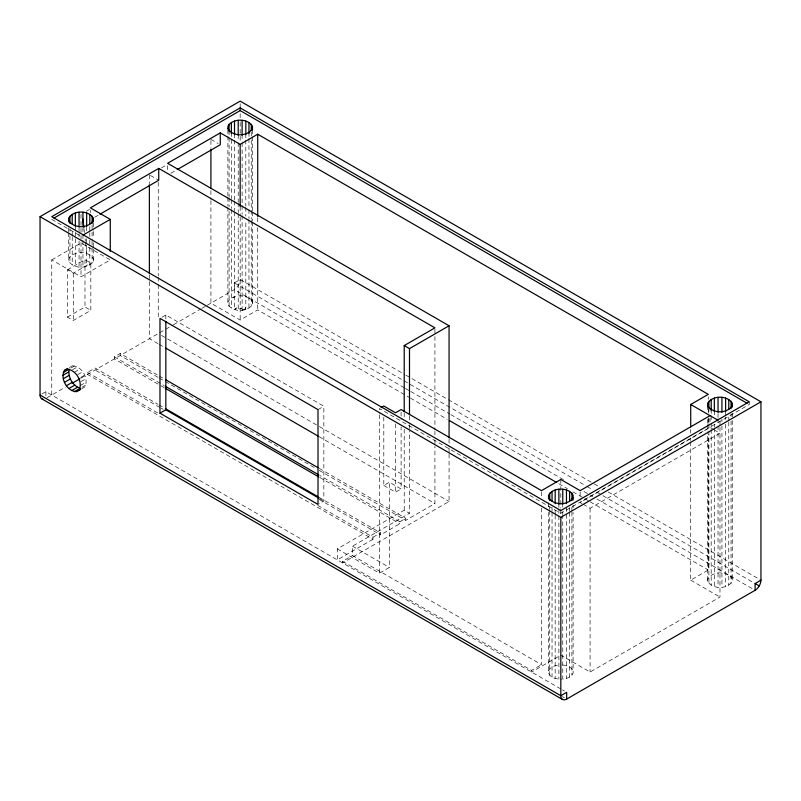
<?xml version="1.0" encoding="UTF-8"?>
<svg xmlns="http://www.w3.org/2000/svg" width="801" height="801" viewBox="0 0 801 801"><rect width="100%" height="100%" fill="white"/><g stroke="black" fill="none" stroke-linecap="round" stroke-linejoin="round"><path stroke-width="0.6" stroke-dasharray="4 3" d="M227.884 207.319L227.884 304.27C232.52 312.51 247.829 312.52 252.445 304.26L252.445 302.017C247.829 293.767 232.51 293.767 227.884 302.007M93.276 261.036L93.286 258.783C88.671 250.523 73.342 250.543 68.706 258.783L68.726 261.036C73.332 269.286 88.671 269.296 93.276 261.036L93.276 248.751M707.704 581.286L707.714 579.043C712.329 570.793 727.648 570.783 732.264 579.043L732.274 581.286C727.638 589.536 712.339 589.536 707.704 581.286L707.704 431.779M81.692 388.835L84.616 387.143C89.422 379.003 81.802 365.707 72.33 365.847L69.397 367.539M548.545 670.938C550.177 666.853 554.893 665.481 558.878 664.97M562.773 514.693L562.773 679.148C566.758 678.617 571.463 677.266 573.105 673.18L573.105 512.46M242.112 215.539L242.112 310.227L244.405 308.415L245.807 309.536L245.827 220.746M70.388 366.978L72.33 365.847M86.348 211.254L89.552 209.401M161.472 167.88L165.777 165.396M94.648 217.271L98.923 214.808M170.833 173.286L176.21 170.182M51.755 259.914L81.011 243.023L110.268 259.914L81.011 276.806L51.755 259.914L51.755 395.033M67.434 269.817L84.986 259.684L90.833 263.058L90.833 310.357L73.281 320.49L67.434 317.116L67.434 269.817L73.281 273.191L90.833 263.058M67.434 317.116L84.986 306.983L90.833 310.357M70.868 368.06L74.773 365.817M161.932 317.256L165.837 315.003L323.854 406.237L323.854 501.036L318.978 503.859M72.611 369.692L77.487 366.878M74.353 372.325L80.2 368.951M42.002 393.912L45.897 391.659L561.361 689.25M404.305 387.774L234.323 289.632L234.323 282.873L240.17 279.499L404.745 374.508M77.787 374.628L82.663 371.814M317.827 505.411L372.986 537.251L372.986 539.283L87.449 374.427L87.449 372.405L95.059 368.009L157.787 404.225M164.115 387.614L114.363 358.888L114.363 356.856L120.21 353.481L158.067 375.339M80.711 377.451L84.616 375.198M46.989 397.787L65.392 387.163M80.961 378.172L173.296 324.866M173.677 324.645L200.751 309.016M201.832 308.385L206.618 305.632M207.249 305.261L234.323 289.632A8.27 4.776 -60 0 0 240.17 279.499M80.981 381.556L85.857 378.733M80.42 385.511L86.278 382.127M81.952 387.273L85.857 385.021M242.112 310.227L243.654 309.336L245.807 309.536L244.555 308.816L245.807 309.536M210.913 200.61L210.913 303.148L240.17 320.04L257.722 309.897L409.351 397.446M318.007 409.621L323.854 406.237M383.809 417.191L383.809 485.436L389.386 482.222L401.101 488.98L401.101 426.943M383.809 485.436L395.524 492.204L401.101 488.98M372.986 539.283L337.291 559.889L337.291 548.865L404.215 510.227L409.491 513.271L409.491 430.948M541.506 508.034L541.506 664.66L352.52 555.544L352.52 546.172L409.491 513.271M372.986 537.251L380.595 532.865L380.595 534.888L399.899 523.744L399.899 521.711L319.869 475.504M399.899 521.711L405.757 518.337L405.757 520.36L434.923 503.529L434.923 446.217M449.071 454.107L449.071 501.456L342.568 562.933L342.568 561.291L352.52 555.544M337.291 548.865L379.434 573.196L389.386 567.448L389.386 482.222M583.118 504.219L590.077 508.245L719.979 433.241L715.013 430.377M342.568 561.291L531.564 670.397L541.506 664.66M690.722 441.862L690.722 580.164L708.274 570.022L708.274 434.222M531.564 670.397L531.564 672.049L560.82 655.158L590.077 672.049L719.979 597.055L719.979 427.313M548.545 512.45L548.545 673.18C550.708 678.137 556.915 679.328 561.801 679.148M562.773 664.96C566.758 665.471 571.473 666.832 573.105 670.928M210.913 139.334L218.192 143.539M714.021 429.797L710.046 427.504L580.144 502.507L582.127 503.649M150.418 175.459L158.738 180.265M405.827 375.138L593.13 483.273M594.212 483.904L598.547 486.407M608.289 492.024L760.95 580.164M234.323 282.873L586.002 485.917M587.083 486.547L592.69 489.781M596.835 492.174L754.011 582.918M405.386 388.395L409.712 390.898M410.803 391.519L449.772 414.027M450.863 414.648L563.463 479.659M584.029 491.534L589.446 494.658M590.527 495.288L592.69 496.54M597.025 499.033L755.103 590.297M410.432 398.067L447.258 419.324M558.818 483.734L567.478 488.74M572.895 491.864L583.729 498.112M584.81 498.743L589.135 501.246M590.227 501.867L708.274 570.022M690.722 580.164L719.979 597.055M51.755 219.364L81.011 236.255M161.492 335.419L318.257 425.932M319.339 426.553L449.071 501.456M158.027 343.669L149.376 338.673L149.376 279.899M159.109 344.29L164.525 347.414M319.188 436.705L434.923 503.529M159.149 375.959L164.555 379.083M319.229 468.385L405.757 518.337M158.067 377.361L120.21 355.504L120.21 353.481M159.149 377.992L314.903 467.914M319.229 470.407L405.757 520.36M114.363 356.856L164.115 385.581M319.869 477.536L399.899 523.744M158.868 404.855L164.275 407.969M318.938 497.271L380.595 532.865M319.529 498.542L323.854 501.036M159.95 407.499L95.059 370.032L95.059 368.009M161.031 408.13L163.194 409.371M318.938 499.293L380.595 534.888M87.449 372.405L157.747 412.986M352.52 546.172L389.386 567.448M562.422 689.871L564.555 691.093M562.352 696.58L564.515 697.831M84.015 228.886L84.405 232.58M85.076 238.738L85.337 241.201M85.467 242.433L86.658 253.516M749.235 401.792L749.235 404.485L560.82 513.271L379.434 408.55L379.434 413.536M732.274 413.086L732.264 419.564M732.274 420.565L732.274 581.286M731.063 413.977L731.063 416.47M731.063 421.156L731.063 583.418M728.78 417.041L728.78 420.775M728.78 422.027L728.78 585.241M725.626 412.125L725.626 415.869M725.626 417.111L725.626 419.604M725.626 424.25L725.626 586.562M721.941 419.053L721.941 421.546M721.931 426.052L721.941 587.253M719.979 421.376L719.979 426.122M718.046 413.596L718.036 417.812M718.046 418.583L718.046 424.81M718.046 426.052L718.036 587.253M714.342 410.873L714.342 417.111M714.342 424.26L714.342 427.073M714.342 427.994L714.342 586.552M711.188 409.561L711.188 414.548M711.198 415.619L711.188 422.017M711.198 423.088L711.188 428.245M711.188 429.496L711.188 585.231M710.046 418.012L710.046 421.576M708.905 407.739L708.905 413.967M708.905 418.673L708.905 422.688M708.905 423.659L708.905 429.887M708.905 431.128L708.905 583.418M708.274 396.845L708.274 399.339M708.274 409.301L708.274 413.036M708.274 418.022L708.274 423.008M707.704 405.616L707.714 412.084M707.704 419.313L707.714 423.298M707.714 424.54L707.714 430.778M690.722 429.406L690.722 433.141M690.722 438.127L690.722 440.62M590.077 508.245L590.077 672.049M580.144 491.824L580.144 500.134M573.105 505.221L573.105 507.714M571.904 507.113L571.904 510.848M571.904 512.099L571.904 675.313M569.621 507.494L569.621 511.228M569.621 512.47L569.621 677.135M566.467 507.423L566.467 678.447M562.773 503.479L562.773 507.213M562.773 511.719L562.773 514.202M560.82 479.479L560.82 508.144M560.82 509.386L560.82 514.372M558.878 503.469L558.878 507.984M558.878 509.226L558.878 514.683M558.878 515.924L558.878 679.148M555.163 510.247L555.163 513.992M555.163 515.233L555.163 678.447M552.039 507.504L552.039 511.238M552.039 512.49L552.029 677.125M549.746 506.823L549.736 509.606M549.746 510.557L549.736 675.313M548.545 502.738L548.545 507.724M541.506 491.874L541.506 496.85M449.071 439.158L449.071 446.628M449.071 447.879L449.071 452.865M434.923 329.101L434.923 335.329M434.923 336.57L434.923 430.017M434.923 431.258L434.923 435.003M434.923 439.979L434.923 444.966M409.491 415.979L409.491 423.469M409.491 424.71L409.491 429.706M404.215 412.936L404.215 417.922M404.215 429.156L404.215 510.227M401.101 412.044L401.101 419.494M395.524 423.949L395.524 492.204M379.434 414.778L379.434 573.196M257.722 217.702L257.722 222.688M257.722 227.674L257.722 309.897M252.445 129.832L252.445 210.813M252.445 212.065L252.445 220.786M252.445 222.027L252.445 304.26M251.244 131.975L251.254 139.154M251.254 140.405L251.244 219.184M251.244 220.435L251.244 306.403M248.961 132.545L248.961 137.532M248.961 138.593L248.961 208.55M248.961 209.612L248.961 218.513M248.961 219.574L248.961 308.215M245.807 133.857L245.827 139.764M245.807 140.095L245.807 206.127M245.807 207.369L245.807 216.09M242.112 134.548L242.112 141.557M242.112 142.798L242.112 204.325M242.112 205.567L242.112 214.288M240.17 103.629L240.17 107.374M240.17 113.602L240.17 121.091M240.17 122.333L240.17 142.298M240.17 206.658L240.17 215.89M240.17 217.131L240.17 320.04M238.217 134.558L238.217 141.547M238.217 142.798L238.217 201.842M238.217 202.603L238.217 212.565M238.217 213.817L238.217 310.237M234.533 133.857L234.513 139.764M234.533 140.095L234.513 200.811M234.533 201.141L234.513 210.773M234.513 212.025L234.533 309.536M231.379 132.545L231.379 198.578M231.369 199.639L231.379 208.55M231.369 209.602L231.379 308.215M229.096 130.723L229.086 136.671M229.086 137.912L229.096 196.766M229.086 197.717L229.096 206.728M229.086 211.424L229.096 306.403M227.884 129.842L227.884 135.059M227.884 136.07L227.884 196.105M227.884 197.356L227.884 206.077M210.913 140.586L210.913 148.085M210.913 190.608L210.913 199.359M167.609 165.657L167.609 171.584M165.837 315.003L165.837 320M158.248 182.248L158.248 276.025M158.248 277.276L158.248 283.534M158.248 284.786L158.248 317.296M149.376 174.858L149.376 183.619M149.376 274.893L149.376 278.648M93.276 222.938L93.276 230.318M93.276 231.539L93.286 237.897M93.286 242.813L93.286 247.729M92.095 224.701L92.085 231.219M92.095 232.07L92.085 239.819M92.085 241.051L92.085 247.199M92.095 248.05L92.085 263.169M90.373 210.242L90.373 212.615M89.812 226.573L89.802 231.809M89.812 232.711L89.802 239.179M89.812 240.09L89.812 246.227M89.812 247.459L89.802 264.991M86.648 226.983L86.648 230.668M86.658 238.768L86.648 244.185M86.658 244.916L86.648 266.302M84.986 259.684L84.986 306.983M82.944 227.674L82.954 239.058M82.954 240.31L82.944 267.003M81.011 214.338L81.011 234.292M81.011 235.534L81.011 276.806M79.059 227.674L79.049 233.161M79.059 233.822L79.049 236.846M79.059 241.191L79.059 267.003M75.354 226.983L75.354 230.678M75.354 231.9L75.354 238.047M75.354 238.768L75.354 266.312M73.281 273.191L73.281 320.49M72.22 231.809L72.22 235.494M72.22 236.726L72.22 264.991M69.927 228.766L69.927 231.229M69.927 235.764L69.927 263.179M68.726 227.854L68.706 231.749M68.726 232.771L68.726 261.036M45.897 391.659L45.897 396.165M245.807 307.294L245.456 308.295L245.807 307.294M236.685 307.824L234.973 309.276L236.685 307.824M234.513 296.75L233.121 297.551L234.513 296.75M240.911 308.095L239.779 308.986L241.572 308.295L240.911 308.095"/><path stroke-width="1.2" d="M227.884 128.831L227.884 126.338C232.51 118.087 247.829 118.087 252.445 126.338L252.445 128.581C247.829 136.841 232.52 136.841 227.884 128.591M93.286 218.232L93.276 220.485C88.671 228.736 73.332 228.736 68.726 220.485L68.706 218.232C73.342 209.992 88.671 209.972 93.286 218.232L93.286 221.917M707.714 403.364L707.704 405.616C712.339 413.857 727.638 413.867 732.274 405.616L732.264 403.364C727.648 395.113 712.329 395.113 707.714 403.364L707.714 407.098M80.711 389.396L76.806 391.649C67.344 391.789 59.695 378.472 64.531 370.362L66.473 369.221C75.955 369.091 83.574 382.377 78.758 390.518M74.353 391.679L80.2 388.295C72.651 385.772 67.554 376.881 69.136 369.081L63.279 372.465M573.105 500.004L573.105 495.258C568.49 486.988 553.161 487.018 548.545 495.258L548.545 498.993M573.105 497.511C568.48 505.761 553.161 505.751 548.545 497.501M40.05 216.671L240.17 101.136L760.95 401.802L760.95 580.164A8.27 4.776 -60 0 1 755.103 590.297L566.677 699.083A8.27 4.776 -60 0 1 560.83 695.709L40.05 395.033L40.05 216.671L560.83 517.336L760.95 401.802M240.17 107.885L51.755 216.681L560.82 510.577L749.235 401.792L240.17 107.885L240.17 110.578L747.073 403.233M53.917 218.112L240.17 110.578M404.215 411.694L404.215 345.581L434.923 327.849L158.738 168.4L90.373 207.87L110.268 219.364L110.268 251.314M690.722 426.913L690.722 404.485L708.274 394.352L257.722 134.228L240.17 144.36L220.275 132.876L167.609 163.284L449.071 325.777L449.071 437.907M99.985 214.187L158.738 180.265L158.738 168.4M177.281 169.562L220.275 144.741L220.275 132.876M83.174 235.003L110.268 219.364M64.531 370.362L67.454 368.67M62.848 375.359L68.696 371.984M63.279 378.743L69.136 375.369M64.531 382.307L70.388 378.923M66.473 385.681L72.33 382.307M72.3 383.168L79.88 378.803M68.926 388.545L74.773 385.161M71.639 390.608L77.487 387.233M159.98 413.186L318.007 504.42L318.007 409.621L159.98 318.387L159.98 413.186L165.837 409.802L318.448 497.912M404.215 345.581L409.491 348.625L449.071 325.777M381.186 407.539L383.809 406.017L395.524 412.785L401.101 409.561L541.506 490.633L560.82 479.479L580.144 490.643L710.046 415.639M755.103 590.297L755.103 583.549L760.95 580.164M690.722 404.485L717.986 420.225M755.103 583.549L759.238 585.932M449.421 420.575L556.645 482.482M165.607 348.035L318.107 436.084M165.637 379.704L318.147 467.754M165.196 386.212L318.788 474.883M165.196 388.235L318.788 476.905M165.356 408.6L317.857 496.65M41.762 398.828L562.542 699.493M82.954 219.033L83.885 227.654M732.264 403.364L732.264 407.098M731.063 401.221L731.063 408.7M728.77 399.409L728.77 409.381M725.626 398.087L725.626 411.794M721.931 397.396L721.931 412.345M718.046 397.396L718.046 412.345M714.342 398.097L714.342 411.794M711.198 399.419L711.198 410.633M708.905 401.231L708.905 408.7M571.904 493.116L571.904 500.585M569.621 491.293L569.621 501.266M566.677 699.083L566.677 692.324L560.83 695.709L560.83 517.336M566.467 489.972L566.467 503.679M562.773 489.291L562.773 504.24M558.878 489.291L558.878 504.25M555.173 489.982L555.173 503.689M552.039 491.303L552.039 501.276M549.746 493.116L549.746 500.595M409.491 348.625L409.491 414.738M257.722 134.228L257.722 216.46M252.445 126.338L252.445 130.082M251.254 124.205L251.254 130.433M248.961 122.393L248.961 133.607M245.827 121.071L245.827 134.778M242.112 120.38L242.112 135.329M240.17 144.36L240.17 206.658M238.217 120.37L238.217 135.319M234.513 121.071L234.513 134.778M231.369 122.393L231.369 133.607M229.086 124.205L229.086 131.684M210.913 149.336L210.913 188.105M165.837 321.241L165.837 409.802M149.376 184.861L149.376 273.652M92.095 216.1L92.095 223.469M89.812 214.278L89.812 224.11M86.658 212.966L86.658 226.483M82.954 212.265L82.954 226.543M79.049 212.265L79.049 227.013M75.354 212.966L75.354 226.483M72.21 214.278L72.21 224.11M69.927 216.1L69.927 223.469M68.706 218.232L68.706 221.917M42.974 399.198A8.27 4.776 -60 0 1 40.05 395.033"/></g></svg>
